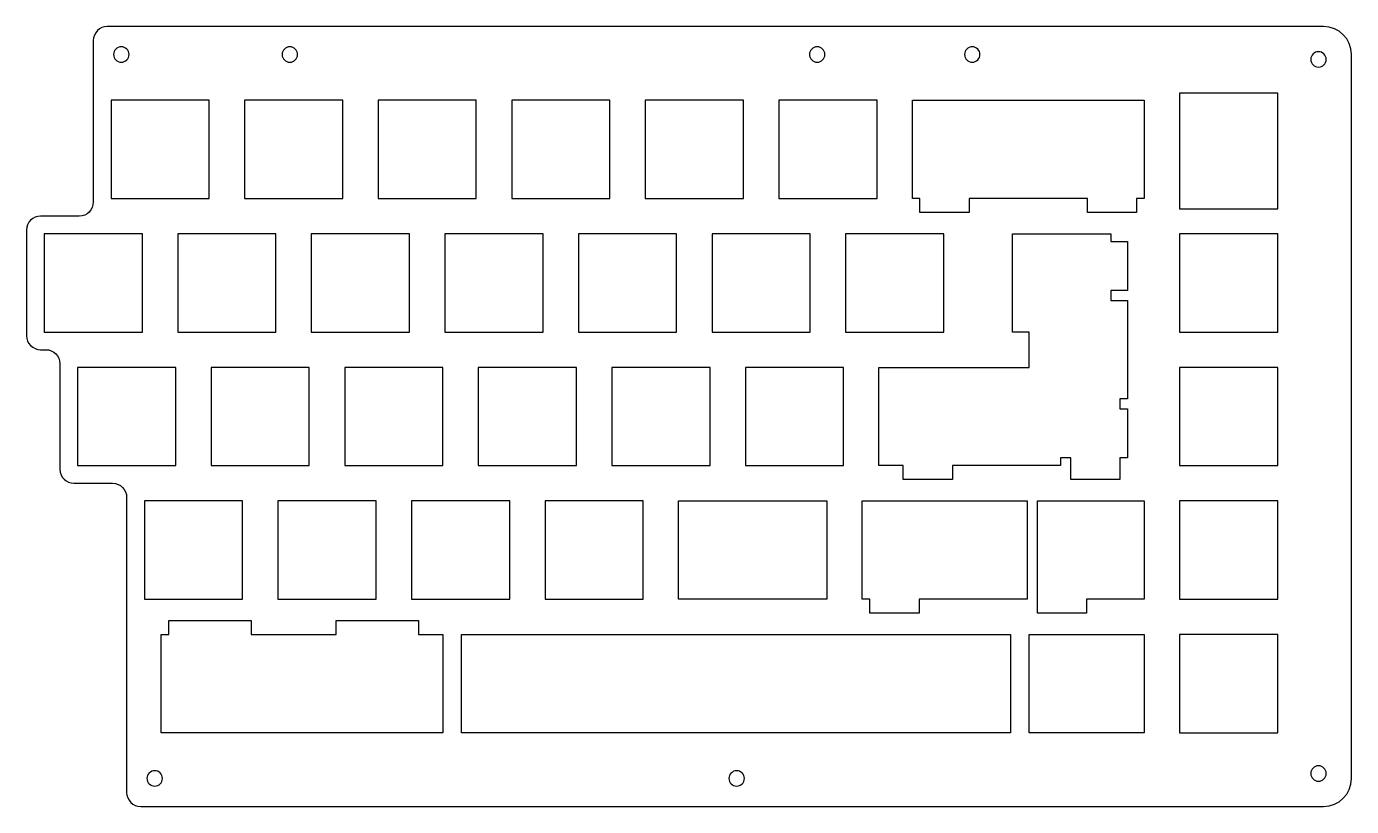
# Model space of a CAD drawing. Header units: inches. Extents: x 55 to 244, y -206 to -95.
import ezdxf

# ---------------------------------------------------------------- set-up
doc = ezdxf.new("R2010")
doc.units = ezdxf.units.IN
doc.header["$MEASUREMENT"] = 0
doc.layers.add('Layer 1', color=7, linetype='Continuous')

# ---------------------------------------------------------------- blocks, each defined once
blk = doc.blocks.new('block 2')
at = {"layer": 'Layer 1', "color": 178, "lineweight": 25, "true_color": 0x010101}
for points in [[(67.45, -119.24), (81.45, -119.24), (81.45, -105.24), (67.45, -105.24), (67.45, -119.24)], [(86.5, -119.24), (100.5, -119.24), (100.5, -105.24), (86.5, -105.24), (86.5, -119.24)], [(105.55, -119.24), (119.55, -119.24), (119.55, -105.24), (105.55, -105.24), (105.55, -119.24)], [(124.6, -119.24), (138.6, -119.24), (138.6, -105.24), (124.6, -105.24), (124.6, -119.24)], [(143.65, -119.24), (157.65, -119.24), (157.65, -105.24), (143.65, -105.24), (143.65, -119.24)], [(162.7, -119.24), (176.7, -119.24), (176.7, -105.24), (162.7, -105.24), (162.7, -119.24)], [(219.85, -120.74), (233.85, -120.74), (233.85, -104.24), (219.85, -104.24), (219.85, -120.74)], [(57.92, -138.29), (71.92, -138.29), (71.92, -124.29), (57.92, -124.29), (57.92, -138.29)], [(76.97, -138.29), (90.97, -138.29), (90.97, -124.29), (76.97, -124.29), (76.97, -138.29)], [(96.02, -138.29), (110.02, -138.29), (110.02, -124.29), (96.02, -124.29), (96.02, -138.29)], [(115.07, -138.29), (129.07, -138.29), (129.07, -124.29), (115.07, -124.29), (115.07, -138.29)], [(134.12, -138.29), (148.12, -138.29), (148.12, -124.29), (134.12, -124.29), (134.12, -138.29)], [(153.17, -138.29), (167.17, -138.29), (167.17, -124.29), (153.17, -124.29), (153.17, -138.29)], [(172.22, -138.29), (186.22, -138.29), (186.22, -124.29), (172.22, -124.29), (172.22, -138.29)], [(219.85, -138.29), (233.85, -138.29), (233.85, -124.29), (219.85, -124.29), (219.85, -138.29)], [(62.68, -157.34), (76.68, -157.34), (76.68, -143.34), (62.68, -143.34), (62.68, -157.34)], [(81.73, -157.34), (95.73, -157.34), (95.73, -143.34), (81.73, -143.34), (81.73, -157.34)], [(100.78, -157.34), (114.78, -157.34), (114.78, -143.34), (100.78, -143.34), (100.78, -157.34)], [(119.83, -157.34), (133.83, -157.34), (133.83, -143.34), (119.83, -143.34), (119.83, -157.34)], [(138.88, -157.34), (152.88, -157.34), (152.88, -143.34), (138.88, -143.34), (138.88, -157.34)], [(157.93, -157.34), (171.93, -157.34), (171.93, -143.34), (157.93, -143.34), (157.93, -157.34)], [(219.85, -157.34), (233.85, -157.34), (233.85, -143.34), (219.85, -143.34), (219.85, -157.34)], [(72.21, -176.39), (86.21, -176.39), (86.21, -162.39), (72.21, -162.39), (72.21, -176.39)], [(91.26, -176.39), (105.26, -176.39), (105.26, -162.39), (91.26, -162.39), (91.26, -176.39)], [(110.31, -176.39), (124.31, -176.39), (124.31, -162.39), (110.31, -162.39), (110.31, -176.39)], [(129.36, -176.39), (143.36, -176.39), (143.36, -162.39), (129.36, -162.39), (129.36, -176.39)], [(219.85, -176.39), (233.85, -176.39), (233.85, -162.39), (219.85, -162.39), (219.85, -176.39)], [(219.85, -195.44), (233.85, -195.44), (233.85, -181.44), (219.85, -181.44), (219.85, -195.44)]]:
    blk.add_lwpolyline(points, dxfattribs=at)
for points, knots in [([(181.75, -119.24), (181.75, -119.24), (182.83, -119.24), (182.83, -119.24), (182.83, -119.24), (182.83, -121.24), (182.83, -121.24), (182.83, -121.24), (189.83, -121.24), (189.83, -121.24), (189.83, -121.24), (189.83, -119.24), (189.83, -119.24), (195.46, -119.24), (201.08, -119.24), (206.71, -119.24), (206.71, -119.24), (206.71, -121.24), (206.71, -121.24), (206.71, -121.24), (213.71, -121.24), (213.71, -121.24), (213.71, -121.24), (213.71, -119.24), (213.71, -119.24), (213.71, -119.24), (214.8, -119.24), (214.8, -119.24), (214.8, -119.24), (214.8, -105.24), (214.8, -105.24), (203.78, -105.24), (192.76, -105.24), (181.75, -105.24), (181.75, -105.24), (181.75, -119.24), (181.75, -119.24)], [0, 0, 0, 0, 1, 1, 1, 2, 2, 2, 3, 3, 3, 4, 4, 4, 5, 5, 5, 6, 6, 6, 7, 7, 7, 8, 8, 8, 9, 9, 9, 10, 10, 10, 11, 11, 11, 12, 12, 12, 12]), ([(196.03, -138.29), (196.03, -138.29), (198.42, -138.29), (198.42, -138.29), (198.42, -138.29), (198.42, -143.34), (198.42, -143.34), (191.27, -143.34), (184.13, -143.34), (176.98, -143.34), (176.98, -143.34), (176.98, -157.34), (176.98, -157.34), (176.98, -157.34), (180.45, -157.34), (180.45, -157.34), (180.45, -157.34), (180.45, -159.34), (180.45, -159.34), (180.45, -159.34), (187.45, -159.34), (187.45, -159.34), (187.45, -159.34), (187.45, -157.34), (187.45, -157.34), (192.6, -157.34), (197.74, -157.34), (202.89, -157.34), (202.89, -157.34), (202.89, -156.25), (202.89, -156.25), (202.89, -156.25), (204.33, -156.25), (204.33, -156.25), (204.33, -156.25), (204.33, -159.34), (204.33, -159.34), (204.33, -159.34), (211.33, -159.34), (211.33, -159.34), (211.33, -159.34), (211.33, -156.25), (211.33, -156.25), (211.33, -156.25), (212.42, -156.25), (212.42, -156.25), (212.42, -156.25), (212.42, -149.25), (212.42, -149.25), (212.42, -149.25), (211.33, -149.25), (211.33, -149.25), (211.33, -149.25), (211.33, -147.81), (211.33, -147.81), (211.33, -147.81), (212.42, -147.81), (212.42, -147.81), (212.42, -147.81), (212.42, -133.81), (212.42, -133.81), (212.42, -133.81), (210.03, -133.81), (210.03, -133.81), (210.03, -133.81), (210.03, -132.38), (210.03, -132.38), (210.03, -132.38), (212.42, -132.38), (212.42, -132.38), (212.42, -132.38), (212.42, -125.38), (212.42, -125.38), (212.42, -125.38), (210.03, -125.38), (210.03, -125.38), (210.03, -125.38), (210.03, -124.29), (210.03, -124.29), (210.03, -124.29), (196.03, -124.29), (196.03, -124.29), (196.03, -124.29), (196.03, -138.29), (196.03, -138.29)], [0, 0, 0, 0, 1, 1, 1, 2, 2, 2, 3, 3, 3, 4, 4, 4, 5, 5, 5, 6, 6, 6, 7, 7, 7, 8, 8, 8, 9, 9, 9, 10, 10, 10, 11, 11, 11, 12, 12, 12, 13, 13, 13, 14, 14, 14, 15, 15, 15, 16, 16, 16, 17, 17, 17, 18, 18, 18, 19, 19, 19, 20, 20, 20, 21, 21, 21, 22, 22, 22, 23, 23, 23, 24, 24, 24, 25, 25, 25, 26, 26, 26, 27, 27, 27, 28, 28, 28, 28]), ([(155.55, -176.39), (160.22, -176.39), (164.89, -176.39), (169.55, -176.39), (169.55, -176.39), (169.55, -162.39), (169.55, -162.39), (162.51, -162.39), (155.46, -162.39), (148.41, -162.39), (148.41, -162.39), (148.41, -176.39), (148.41, -176.39), (148.41, -176.39), (155.55, -176.39), (155.55, -176.39)], [0, 0, 0, 0, 1, 1, 1, 2, 2, 2, 3, 3, 3, 4, 4, 4, 5, 5, 5, 5]), ([(184.13, -176.39), (188.8, -176.39), (193.46, -176.39), (198.13, -176.39), (198.13, -176.39), (198.13, -162.39), (198.13, -162.39), (190.29, -162.39), (182.45, -162.39), (174.6, -162.39), (174.6, -162.39), (174.6, -176.39), (174.6, -176.39), (174.6, -176.39), (175.69, -176.39), (175.69, -176.39), (175.69, -176.39), (175.69, -178.39), (175.69, -178.39), (175.69, -178.39), (182.69, -178.39), (182.69, -178.39), (182.69, -178.39), (182.69, -176.39), (182.69, -176.39), (182.69, -176.39), (184.13, -176.39), (184.13, -176.39)], [0, 0, 0, 0, 1, 1, 1, 2, 2, 2, 3, 3, 3, 4, 4, 4, 5, 5, 5, 6, 6, 6, 7, 7, 7, 8, 8, 8, 9, 9, 9, 9]), ([(199.57, -178.39), (199.57, -178.39), (206.57, -178.39), (206.57, -178.39), (206.57, -178.39), (206.57, -176.39), (206.57, -176.39), (206.57, -176.39), (214.8, -176.39), (214.8, -176.39), (214.8, -176.39), (214.8, -162.39), (214.8, -162.39), (209.72, -162.39), (204.64, -162.39), (199.57, -162.39), (199.57, -162.39), (199.57, -178.39), (199.57, -178.39)], [0, 0, 0, 0, 1, 1, 1, 2, 2, 2, 3, 3, 3, 4, 4, 4, 5, 5, 5, 6, 6, 6, 6]), ([(88.88, -195.44), (97.51, -195.44), (106.15, -195.44), (114.78, -195.44), (114.78, -195.44), (114.78, -181.44), (114.78, -181.44), (114.78, -181.44), (111.32, -181.44), (111.32, -181.44), (111.32, -181.44), (111.32, -179.44), (111.32, -179.44), (107.4, -179.44), (103.47, -179.44), (99.55, -179.44), (99.55, -179.44), (99.55, -181.44), (99.55, -181.44), (95.52, -181.44), (91.48, -181.44), (87.44, -181.44), (87.44, -181.44), (87.44, -179.44), (87.44, -179.44), (83.52, -179.44), (79.6, -179.44), (75.68, -179.44), (75.68, -179.44), (75.68, -181.44), (75.68, -181.44), (75.68, -181.44), (74.59, -181.44), (74.59, -181.44), (74.59, -181.44), (74.59, -195.44), (74.59, -195.44), (79.35, -195.44), (84.12, -195.44), (88.88, -195.44)], [0, 0, 0, 0, 1, 1, 1, 2, 2, 2, 3, 3, 3, 4, 4, 4, 5, 5, 5, 6, 6, 6, 7, 7, 7, 8, 8, 8, 9, 9, 9, 10, 10, 10, 11, 11, 11, 12, 12, 12, 13, 13, 13, 13]), ([(117.45, -195.44), (143.55, -195.44), (169.65, -195.44), (195.75, -195.44), (195.75, -195.44), (195.75, -181.44), (195.75, -181.44), (169.65, -181.44), (143.55, -181.44), (117.45, -181.44), (117.45, -181.44), (117.45, -195.44), (117.45, -195.44)], [0, 0, 0, 0, 1, 1, 1, 2, 2, 2, 3, 3, 3, 4, 4, 4, 4]), ([(198.42, -195.44), (203.88, -195.44), (209.34, -195.44), (214.8, -195.44), (214.8, -195.44), (214.8, -181.44), (214.8, -181.44), (209.34, -181.44), (203.88, -181.44), (198.42, -181.44), (198.42, -181.44), (198.42, -195.44), (198.42, -195.44)], [0, 0, 0, 0, 1, 1, 1, 2, 2, 2, 3, 3, 3, 4, 4, 4, 4])]:
    blk.add_open_spline(points, degree=3, knots=knots, dxfattribs=at)

msp = doc.modelspace()

# ---------------------------------------------------------------- linework, layer by layer
at = {"layer": 'Layer 1', "color": 195, "lineweight": 25, "true_color": 0x794d9e}
for points, knots in [([(66.92, -94.71), (66.92, -94.71), (240.37, -94.71), (240.37, -94.71), (242.58, -94.71), (244.37, -96.5), (244.37, -98.71), (244.37, -98.71), (244.37, -201.96), (244.37, -201.96), (244.37, -204.17), (242.58, -205.96), (240.37, -205.96), (240.37, -205.96), (71.68, -205.96), (71.68, -205.96), (70.58, -205.96), (69.68, -205.07), (69.68, -203.96), (69.68, -203.96), (69.68, -161.86), (69.68, -161.86), (69.68, -160.76), (68.79, -159.86), (67.68, -159.86), (67.68, -159.86), (62.16, -159.86), (62.16, -159.86), (61.06, -159.86), (60.16, -158.97), (60.16, -157.86), (60.16, -157.86), (60.16, -142.81), (60.16, -142.81), (60.16, -141.71), (59.26, -140.81), (58.16, -140.81), (58.16, -140.81), (57.4, -140.81), (57.4, -140.81), (56.29, -140.81), (55.4, -139.92), (55.4, -138.81), (55.4, -138.81), (55.4, -123.76), (55.4, -123.76), (55.4, -122.66), (56.29, -121.76), (57.4, -121.76), (57.4, -121.76), (62.92, -121.76), (62.92, -121.76), (64.03, -121.76), (64.92, -120.87), (64.92, -119.76), (64.92, -119.76), (64.92, -96.71), (64.92, -96.71), (64.92, -95.61), (65.82, -94.71), (66.92, -94.71)], [0, 0, 0, 0, 1, 1, 1, 2, 2, 2, 3, 3, 3, 4, 4, 4, 5, 5, 5, 6, 6, 6, 7, 7, 7, 8, 8, 8, 9, 9, 9, 10, 10, 10, 11, 11, 11, 12, 12, 12, 13, 13, 13, 14, 14, 14, 15, 15, 15, 16, 16, 16, 17, 17, 17, 18, 18, 18, 19, 19, 19, 20, 20, 20, 20]), ([(70.02, -98.71), (70.02, -99.32), (69.53, -99.81), (68.92, -99.81), (68.31, -99.81), (67.82, -99.32), (67.82, -98.71), (67.82, -98.11), (68.31, -97.61), (68.92, -97.61), (69.53, -97.61), (70.02, -98.11), (70.02, -98.71)], [0, 0, 0, 0, 1, 1, 1, 2, 2, 2, 3, 3, 3, 4, 4, 4, 4]), ([(94.05, -98.71), (94.05, -99.32), (93.56, -99.81), (92.95, -99.81), (92.34, -99.81), (91.85, -99.32), (91.85, -98.71), (91.85, -98.11), (92.34, -97.61), (92.95, -97.61), (93.56, -97.61), (94.05, -98.11), (94.05, -98.71)], [0, 0, 0, 0, 1, 1, 1, 2, 2, 2, 3, 3, 3, 4, 4, 4, 4]), ([(169.26, -98.71), (169.26, -99.32), (168.77, -99.81), (168.16, -99.81), (167.55, -99.81), (167.06, -99.32), (167.06, -98.71), (167.06, -98.11), (167.55, -97.61), (168.16, -97.61), (168.77, -97.61), (169.26, -98.11), (169.26, -98.71)], [0, 0, 0, 0, 1, 1, 1, 2, 2, 2, 3, 3, 3, 4, 4, 4, 4]), ([(191.38, -98.71), (191.38, -99.32), (190.89, -99.81), (190.28, -99.81), (189.67, -99.81), (189.18, -99.32), (189.18, -98.71), (189.18, -98.11), (189.67, -97.61), (190.28, -97.61), (190.89, -97.61), (191.38, -98.11), (191.38, -98.71)], [0, 0, 0, 0, 1, 1, 1, 2, 2, 2, 3, 3, 3, 4, 4, 4, 4]), ([(240.77, -99.41), (240.77, -100.02), (240.28, -100.51), (239.67, -100.51), (239.06, -100.51), (238.57, -100.02), (238.57, -99.41), (238.57, -98.81), (239.06, -98.31), (239.67, -98.31), (240.28, -98.31), (240.77, -98.81), (240.77, -99.41)], [0, 0, 0, 0, 1, 1, 1, 2, 2, 2, 3, 3, 3, 4, 4, 4, 4]), ([(240.77, -201.26), (240.77, -201.87), (240.28, -202.36), (239.67, -202.36), (239.06, -202.36), (238.57, -201.87), (238.57, -201.26), (238.57, -200.66), (239.06, -200.16), (239.67, -200.16), (240.28, -200.16), (240.77, -200.66), (240.77, -201.26)], [0, 0, 0, 0, 1, 1, 1, 2, 2, 2, 3, 3, 3, 4, 4, 4, 4]), ([(74.78, -201.96), (74.78, -202.57), (74.29, -203.06), (73.68, -203.06), (73.08, -203.06), (72.58, -202.57), (72.58, -201.96), (72.58, -201.36), (73.08, -200.86), (73.68, -200.86), (74.29, -200.86), (74.78, -201.36), (74.78, -201.96)], [0, 0, 0, 0, 1, 1, 1, 2, 2, 2, 3, 3, 3, 4, 4, 4, 4]), ([(157.78, -201.96), (157.78, -202.57), (157.29, -203.06), (156.68, -203.06), (156.08, -203.06), (155.58, -202.57), (155.58, -201.96), (155.58, -201.36), (156.08, -200.86), (156.68, -200.86), (157.29, -200.86), (157.78, -201.36), (157.78, -201.96)], [0, 0, 0, 0, 1, 1, 1, 2, 2, 2, 3, 3, 3, 4, 4, 4, 4])]:
    msp.add_open_spline(points, degree=3, knots=knots, dxfattribs=at)

# ---------------------------------------------------------------- block references
at = {"layer": 'Layer 1'}
msp.add_blockref('block 2', (0, 0), dxfattribs=at)

doc.saveas('drawing.dxf')
